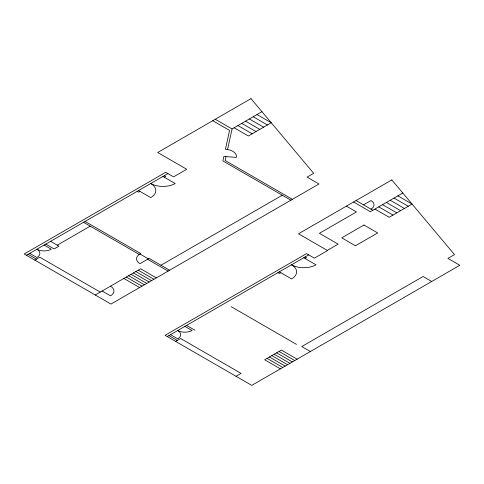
<?xml version="1.0" encoding="UTF-8"?>
<svg xmlns="http://www.w3.org/2000/svg" width="484" height="484" viewBox="0 0 484 484"><rect width="100%" height="100%" fill="white"/><g stroke="black" fill="none" stroke-linecap="round" stroke-linejoin="round"><path stroke-width="0.73" d="M225.974 156.61L225.127 160.482L292.403 199.323M227.534 149.489L232.072 128.962L261.965 111.701M26.426 255.274L167.912 173.587M139.87 191.349L138.509 192.136L137.147 191.349M164.312 177.235L165.673 176.448L164.312 175.668M57.227 245.188L90.212 226.143M34.8 260.108L39.821 257.21L100.242 292.094M95.221 294.992L140.62 268.783L156.338 277.883M160.96 265.25L282.269 195.215M363.52 204.853L370.968 200.551A10.539 6.086 0 0 1 370.968 209.155M402.773 192.995L370.369 211.708L353.556 201.997M167.234 336.568L308.719 254.88M280.678 272.643L279.316 273.43L277.955 272.643M305.12 258.529L306.481 257.748L305.12 256.962M327.281 250.422L338.165 244.142L319.416 233.312L356.442 211.938L346.393 206.136M175.607 341.401L180.629 338.504L241.05 373.388L236.029 376.286M257.028 114.551L271.258 122.767L248.352 135.998L234.117 127.776M397.836 195.851L412.065 204.066L389.16 217.292L374.925 209.076M253.211 116.759L267.44 124.975M394.018 198.053L408.248 206.269M249.393 118.961L263.623 127.177M390.201 200.255L404.43 208.471M245.576 121.163L259.805 129.385M386.383 202.463L400.613 210.679M241.758 123.372L255.988 131.588M382.566 204.665L396.795 212.881M237.94 125.574L252.17 133.79M378.748 206.868L392.978 215.084M215.259 119.258L232.072 128.962M356.067 200.551L372.88 210.256M212.748 120.704L229.561 130.414L225.441 149.223L228.636 149.707A12.632 7.296 0 0 1 236.392 157.373L223.856 156.459L222.882 160.93L290.896 200.194M431.704 281.488L423.076 276.509L301.768 346.55L310.395 351.523M162.951 176.448L175.178 183.509A17.285 9.976 0 0 1 150.73 183.509A17.285 9.976 0 0 1 150.73 197.623L138.509 190.563M303.758 257.748L315.985 264.802A17.285 9.976 0 0 1 291.537 264.802A17.285 9.976 0 0 1 291.537 278.917L279.316 271.857M85.051 221.424L140.723 253.568L139.217 254.439L83.544 222.295M169.588 270.229L149.09 258.402L139.967 263.665A11.84 6.837 0 0 1 139.967 254.003L148.34 258.837M231.189 306.681L296.486 344.378M147.584 259.273L168.081 271.101M297.146 359.176L281.404 350.089L264.663 359.757L280.399 368.838M138.206 270.175L153.942 279.262M279.014 351.469L294.756 360.556M135.816 271.554L151.553 280.641M276.624 352.848L292.36 361.935M133.421 272.934L149.163 282.021M274.228 354.234L289.97 363.315M131.031 274.319L146.767 283.406M271.839 355.613L287.575 364.7M128.641 275.698L144.377 284.786M269.449 356.992L285.185 366.079M126.245 277.078L141.987 286.165M267.053 358.372L282.795 367.459M123.856 278.457L139.592 287.544M50.56 241.341L58.933 246.174L54.129 248.945L45.756 244.111M186.564 325.405L194.937 330.239M44.105 245.067L51.286 249.212A10.152 5.862 0 0 1 36.929 249.212A10.182 5.881 0 0 1 36.929 257.524L29.73 253.368M184.912 326.361L192.094 330.505A10.152 5.862 0 0 1 177.737 330.505A10.182 5.881 0 0 1 177.737 338.818L170.537 334.662M102.13 291.005L110.503 295.833A11.84 6.837 0 0 0 110.503 286.171M28.102 254.306L36.475 259.14M168.91 335.6L177.283 340.434M250.99 98.627L157.675 152.502L186.715 169.267L173.574 176.854L165.685 172.304L24.2 253.985L110.963 304.079L318.992 183.974L307.104 177.108L313.686 173.308L250.99 98.627M391.798 179.921L298.483 233.796L327.523 250.561L314.382 258.147L306.547 253.622L165.056 335.309L251.771 385.373L459.8 265.268L447.912 258.402L454.494 254.602L391.798 179.921M363.956 225.018L341.746 237.838L355.474 245.769L377.689 232.943L363.956 225.018"/></g></svg>
